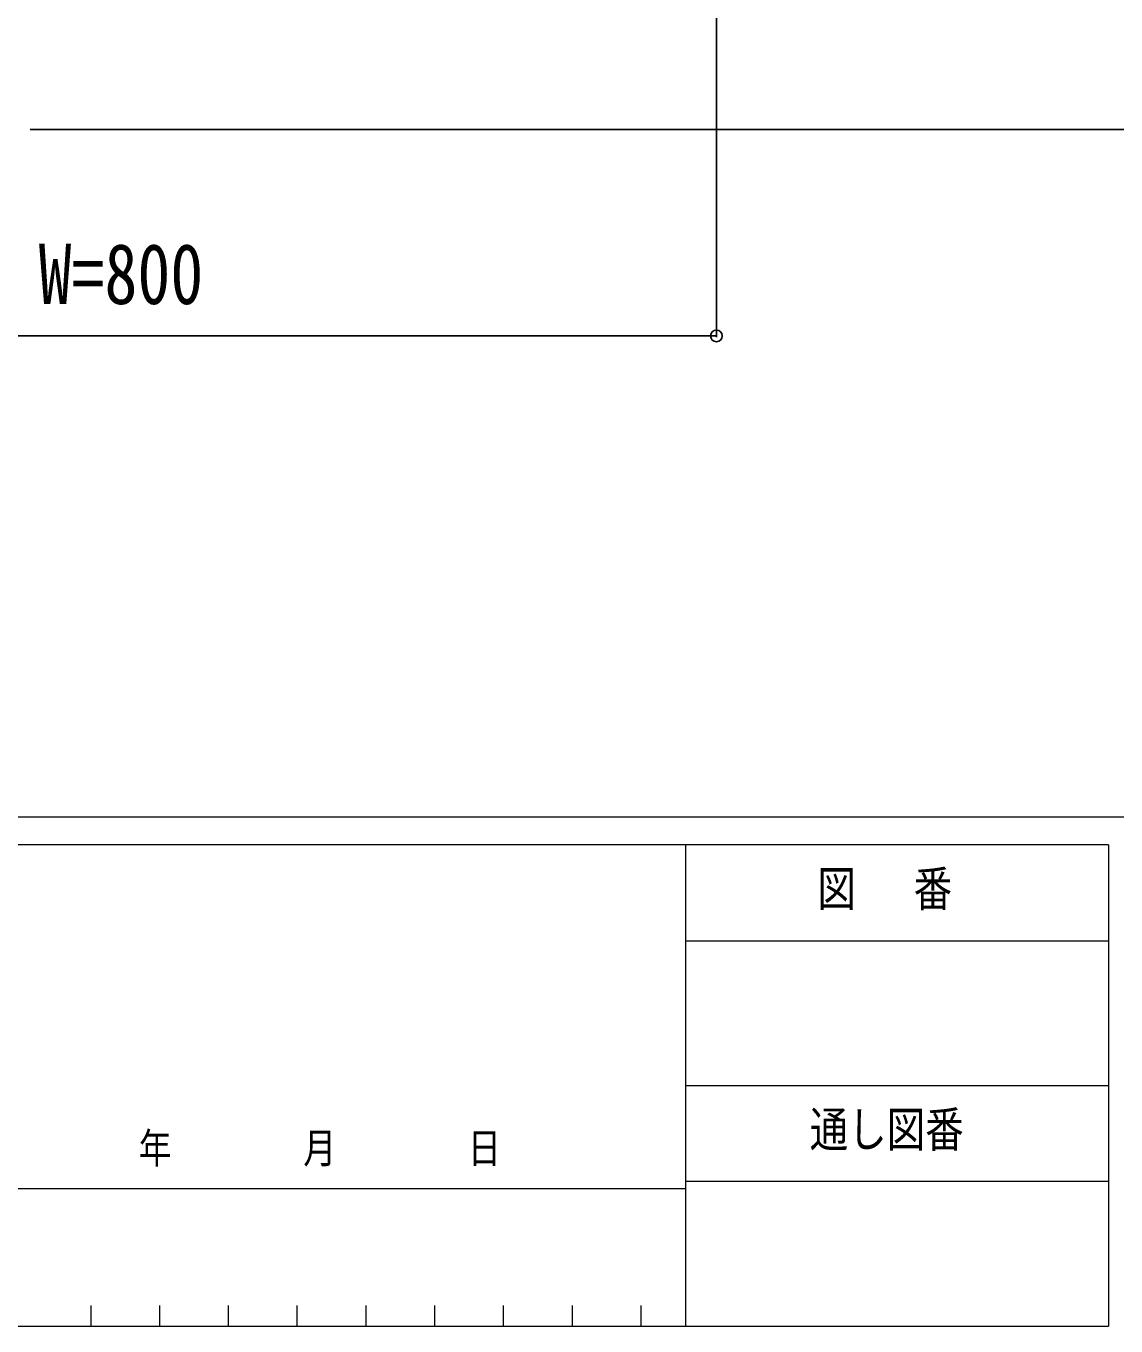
# Model space of a CAD drawing. Units: millimetres, scale not verified. Extents: x -4015 to 4015, y -2862 to 2860.
# Drawn here: x 2678 to 3470, y -2860 to -1915 of the extents above; entities that cross this region are included whole.
import ezdxf
from ezdxf.enums import TextEntityAlignment as Align

# ---------------------------------------------------------------- set-up
doc = ezdxf.new("R2010")
doc.units = ezdxf.units.MM
doc.header["$LTSCALE"] = 10
doc.layers.add('0-4_YKK_D', color=6, linetype='Continuous')
doc.layers.add('0-5_YKK_ZWAK', color=92, linetype='Continuous', lineweight=18)
doc.styles.add('ＭＳ ゴシック', font='')
doc.styles.get('ＭＳ ゴシック').set_extended_font_data('MS Gothic')

msp = doc.modelspace()

# ---------------------------------------------------------------- linework, layer by layer
at = {"layer": '0-4_YKK_D'}
for p, q in [((3179.69, -1681.9), (3179.69, -2140.9)), ((2680.69, -1989.9), (3580.69, -1989.9)), ((2379.69, -2139.9), (3179.69, -2139.9))]:
    msp.add_line(p, q, dxfattribs=at)
msp.add_circle((3179.69, -2139.9), 4.25, dxfattribs=at)
at = {"layer": '0-5_YKK_ZWAK', "color": 7}
for p, q in [((3834.72, -2489.9), (-3965.28, -2489.9)), ((3157.22, -2509.9), (2124.72, -2509.9)), ((3157.22, -2509.9), (3157.22, -2859.9)), ((3464.72, -2509.9), (3157.22, -2509.9)), ((3464.72, -2509.9), (3464.72, -2859.9)), ((3157.22, -2684.9), (3464.72, -2684.9)), ((2124.72, -2759.9), (3157.22, -2759.9)), ((2124.72, -2859.9), (3157.22, -2859.9)), ((3157.22, -2859.9), (3464.72, -2859.9))]:
    msp.add_line(p, q, dxfattribs=at)
at = {"layer": '0-5_YKK_ZWAK'}
for p, q in [((3157.22, -2579.9), (3464.72, -2579.9)), ((3464.72, -2754.9), (3157.22, -2754.9)), ((2724.72, -2844.9), (2724.72, -2859.9)), ((2774.72, -2844.9), (2774.72, -2859.9)), ((2824.72, -2844.9), (2824.72, -2859.9)), ((2874.72, -2844.9), (2874.72, -2859.9)), ((2924.72, -2844.9), (2924.72, -2859.9)), ((2974.72, -2844.9), (2974.72, -2859.9)), ((3024.72, -2844.9), (3024.72, -2859.9)), ((3074.72, -2844.9), (3074.72, -2859.9)), ((3124.72, -2844.9), (3124.72, -2859.9))]:
    msp.add_line(p, q, dxfattribs=at)

# ---------------------------------------------------------------- texts
at = {"layer": '0-4_YKK_D', "style": 'ＭＳ ゴシック', "width": 0.8}
msp.add_text('W=800', height=43.99, dxfattribs=at).set_placement((2686.89, -2129.9), align=Align.BOTTOM_LEFT)
at = {"layer": '0-5_YKK_ZWAK', "color": 7, "style": 'ＭＳ ゴシック', "width": 0.8}
for s, height, p in [('図\u3000 番', 25.66, (3253.1, -2562.4)), ('通し図番', 25.66, (3247.5, -2737.4)), ('年        月        日', 21.99, (2759.61, -2748.11))]:
    msp.add_text(s, height=height, dxfattribs=at).set_placement(p, align=Align.BOTTOM_LEFT)

doc.saveas('drawing.dxf')
